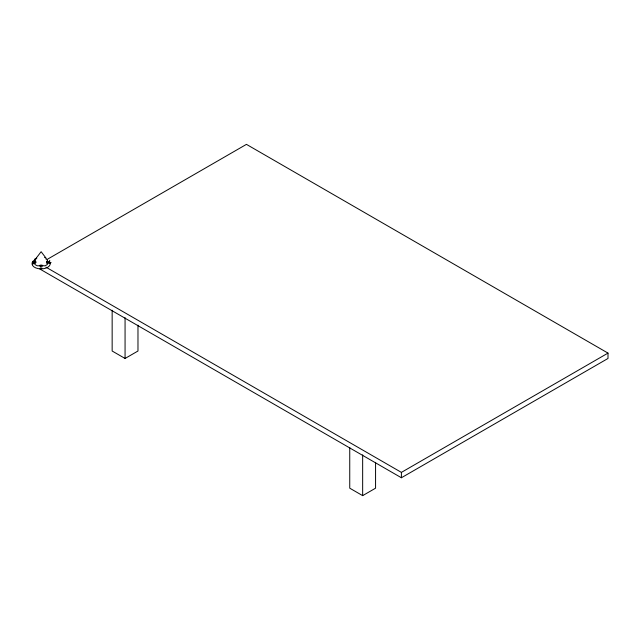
<?xml version="1.0" encoding="UTF-8"?>
<svg xmlns="http://www.w3.org/2000/svg" width="640" height="640" viewBox="0 0 640 640"><rect width="100%" height="100%" fill="white"/><g stroke="black" fill="none" stroke-linecap="round" stroke-linejoin="round"><path stroke-width="0.96" d="M39.616 265.448A2.416 1.392 0 0 1 38.536 265.8L37.864 265.824A1.664 0.96 0 0 1 37.128 265.68L37.072 265.656A7.304 4.216 0 0 1 35.016 264.456A1.664 0.96 0 0 1 34.76 264.032L34.808 263.648A2.416 1.392 0 0 1 35.416 263.024A2.192 1.264 0 0 0 35.408 261.272A2.416 1.392 0 0 1 34.8 260.648L34.76 260.264A1.664 0.96 0 0 1 35.016 259.84L36.544 258.184M36.032 258.376L41.128 251.712L46.224 258.368M47.616 259.144L246.44 144.36L608 353.104L608 358.464L401.4 477.752L39.84 269.008M49.352 263.52L51.08 262.52M112.152 310.256L112.152 351.016L125.064 358.472L137.976 351.016L137.976 325.168M45.896 267.136L401.4 472.384L608 353.104M349.744 447.432L349.744 488.184L362.656 495.64L375.568 488.184L375.568 462.344M44.584 257.424L45.384 257.64M49.544 260.328L49.84 260.808M401.4 472.384L401.4 477.752M362.656 454.888L362.656 495.64M125.064 317.712L125.064 358.472M35.248 259.648A1.096 0.632 0 0 1 35.192 258.72A1.096 0.632 0 0 1 36.8 258.752M34.888 260.768A1.096 0.632 0 0 1 35.08 260.28M47.664 263.192A1.096 0.632 0 0 1 48.872 263.056M33.048 264.088A1.096 0.632 0 0 1 32.824 263.384M33.048 263.192A1.096 0.632 0 0 1 34.832 263.384M41.904 268.304A1.096 0.632 0 0 1 40.352 268.304M49.512 261.544A9.128 5.272 0 0 1 45.776 268.176A9.128 5.272 0 0 1 33.92 266.872A9.128 5.272 0 0 1 34.672 259.912M45.768 258.888A7.304 4.216 0 0 1 47.24 259.84A1.664 0.96 0 0 1 47.504 260.264L47.488 260.552A2.416 1.392 0 0 1 46.848 261.272M39.616 265.448A2.192 1.264 0 0 1 42.648 265.448M42.648 265.448A2.416 1.392 0 0 0 43.728 265.8L44.4 265.824A1.664 0.96 0 0 0 45.128 265.68A7.304 4.216 0 0 0 47.208 264.488L47.24 264.456A1.664 0.96 0 0 0 47.504 264.032L47.456 263.648A2.416 1.392 0 0 0 46.848 263.024M46.848 263.024A2.192 1.264 0 0 1 46.416 262.632M46.416 261.664A2.192 1.264 0 0 1 46.848 261.272M47.888 262.696A1.096 0.632 0 0 0 49.528 262.144A1.096 0.632 0 0 0 47.888 261.6A1.096 0.632 0 0 0 47.888 262.696M32.944 262.528A1.096 0.632 0 0 0 34.832 262.4A1.096 0.632 0 0 0 33.704 261.52A1.096 0.632 0 0 0 32.944 262.528M40.248 266.744A1.096 0.632 0 0 0 42.136 266.616A1.096 0.632 0 0 0 41.008 265.736A1.096 0.632 0 0 0 40.248 266.744"/></g></svg>
